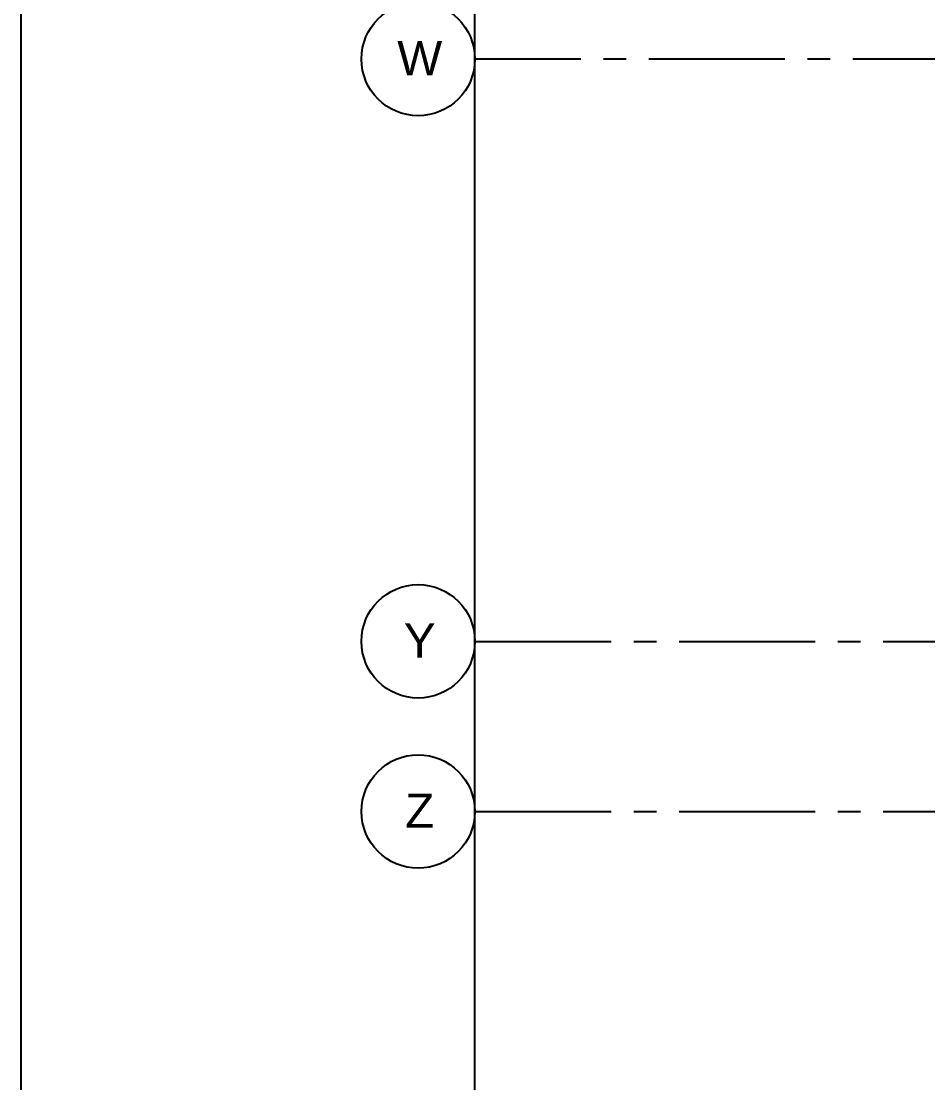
# Model space of a CAD drawing. Header units: inches. Extents: x 12000 to 16048, y 0 to 3185.
# Drawn here: x 12000 to 12239.8, y 772.5 to 1053.3 of the extents above; entities that cross this region are included whole.
import ezdxf
from ezdxf.enums import TextEntityAlignment as Align

# ---------------------------------------------------------------- set-up
doc = ezdxf.new("R2010")
doc.units = ezdxf.units.IN
doc.header["$LTSCALE"] = 48
doc.header["$MEASUREMENT"] = 0
doc.linetypes.add('CENTER2', pattern=[1.125, 0.75, -0.125, 0.125, -0.125])
doc.linetypes.add('HIDDEN', pattern=[0.375, 0.25, -0.125])
for name, color, linetype in [('_0_Objects', 8, 'Continuous'), ('A-Grid(3-32)', 8, 'CENTER2'), ('S-Grid-Iden', 8, 'Continuous')]:
    doc.layers.add(name, color=color, linetype=linetype)
doc.layers.add('A-ANNO-NPLT', color=8, linetype='Continuous', plot=False)
doc.styles.get("Standard").update_dxf_attribs({"font": 'arial.ttf'})

# ---------------------------------------------------------------- blocks, each defined once
blk = doc.blocks.new('Column Bubble')
blk.add_circle((-0.0042, -0.0024), 0.1562)
blk.add_attdef('XX', text='', height=0.0938).set_placement((0, 0), align=Align.MIDDLE_CENTER)
blk = doc.blocks.new('2ND FLOOR - STRUCTURAL GRID')
at = {"layer": 'A-Grid(3-32)'}
for p, q in [((11912.5, -8998.75), (8104.5, -8998.75)), ((8104.5, -9152.75), (11912.5, -9152.75)), ((8104.5, -9197.75), (11912.5, -9197.75))]:
    blk.add_line(p, q, dxfattribs=at)
at = {"layer": 'S-Grid-Iden', "xscale": 96, "yscale": 96, "zscale": 96}
for p, values in [((8089.9, -8998.52), {'XX': 'W'}), ((8089.9, -9152.52), {'XX': 'Y'}), ((8089.9, -9197.52), {'XX': 'Z'})]:
    blk.add_blockref('Column Bubble', p, dxfattribs=at).add_auto_attribs(values)

msp = doc.modelspace()

# ---------------------------------------------------------------- linework, layer by layer
at = {"layer": 'A-ANNO-NPLT'}
for points in [[(12000, 0), (12000, 2976), (16048, 2976), (16048, 0)], [(12120, 360), (12120, 2616), (15928, 2616), (15928, 360)]]:
    msp.add_lwpolyline(points, close=True, dxfattribs=at)

# ---------------------------------------------------------------- block references
at = {"layer": '_0_Objects', "linetype": 'HIDDEN'}
msp.add_blockref('2ND FLOOR - STRUCTURAL GRID', (4015.5006, 10042.0072), dxfattribs=at)

doc.saveas('drawing.dxf')
